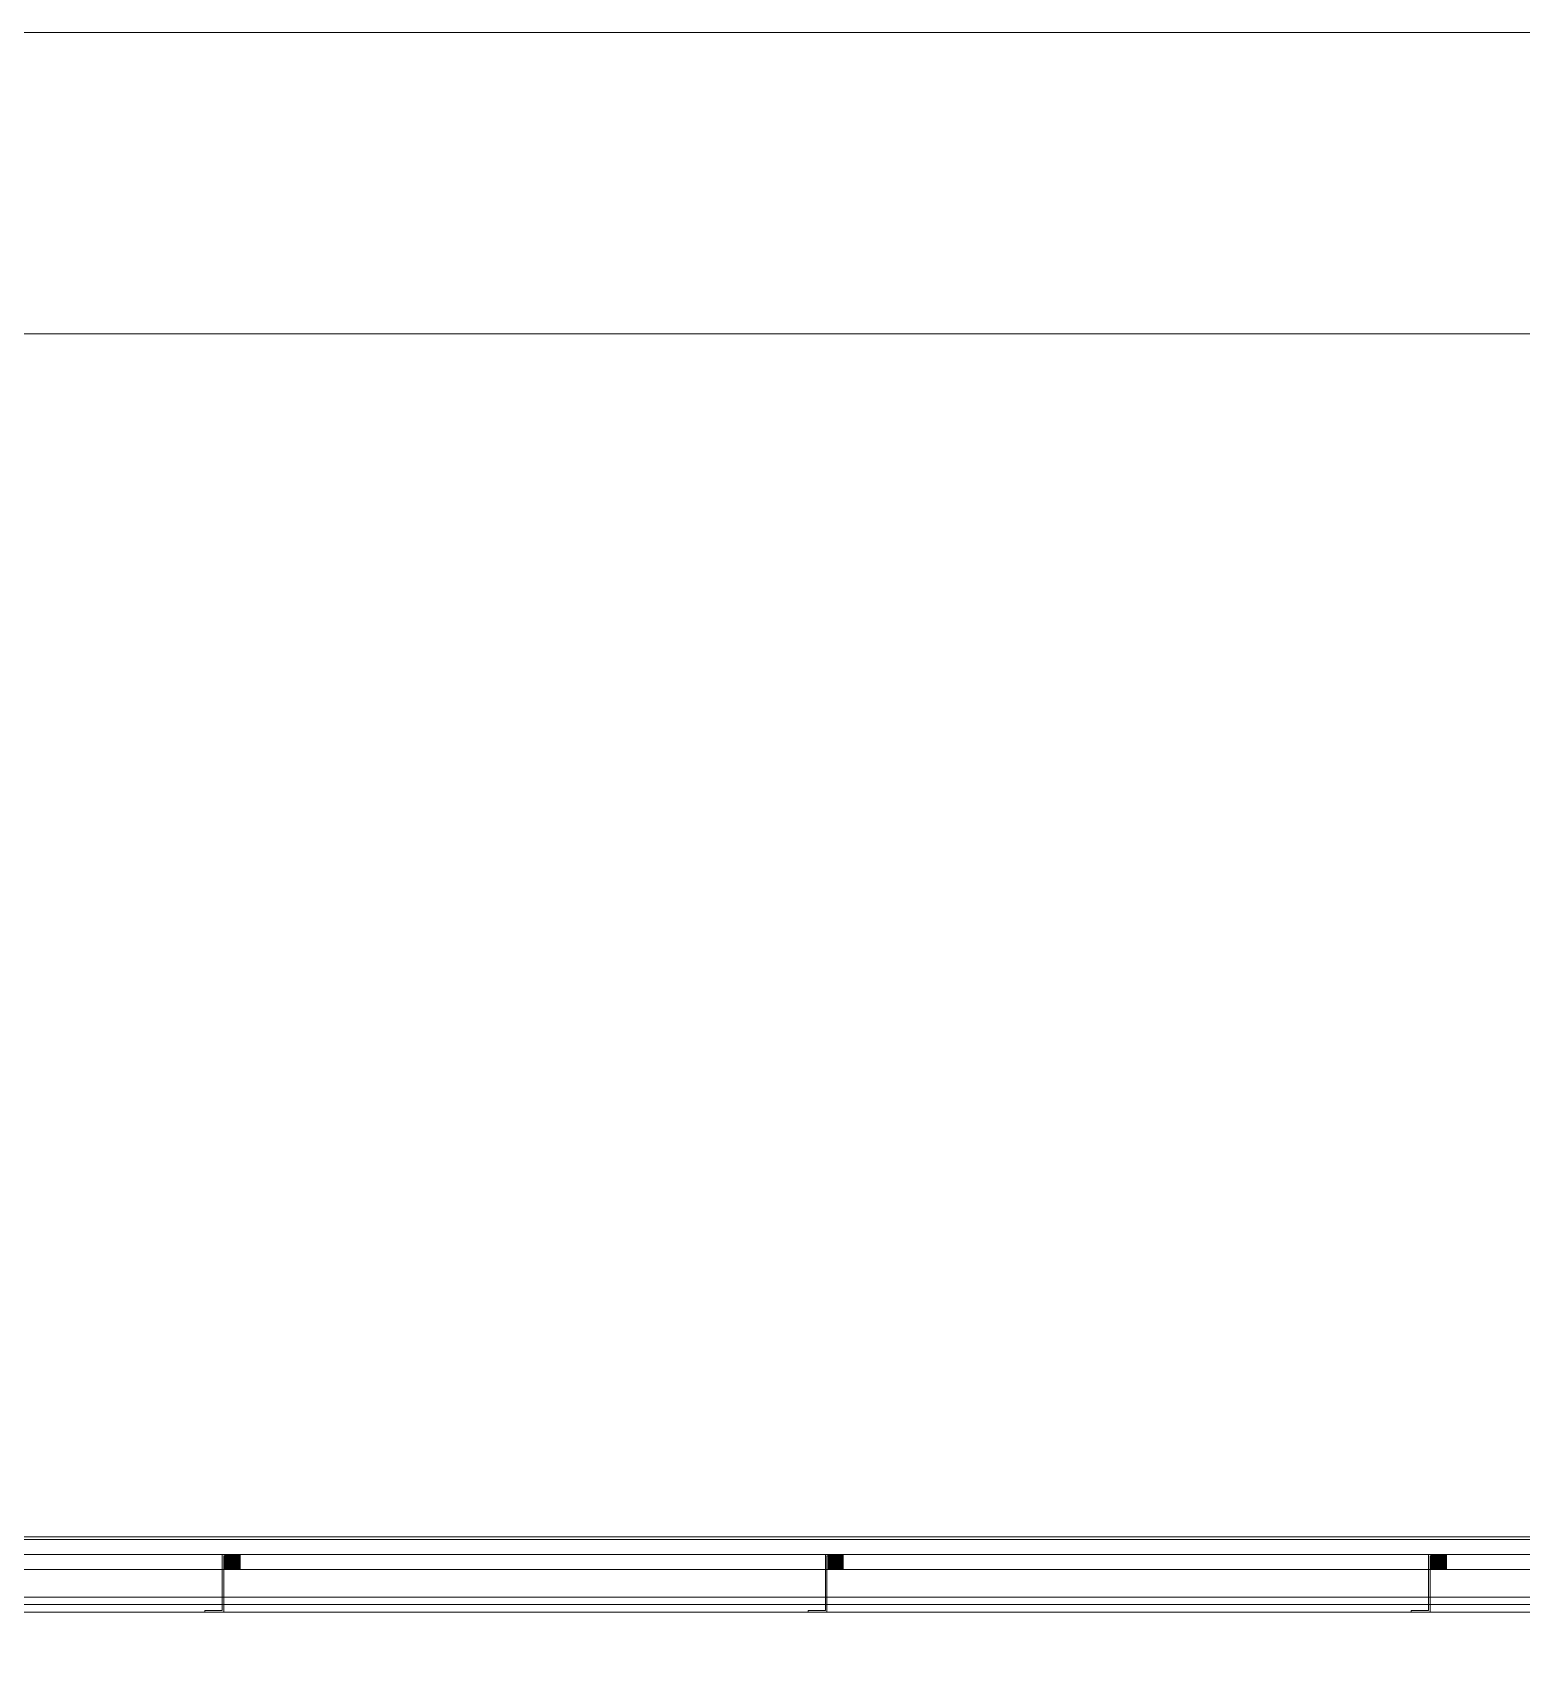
# Model space of a CAD drawing. Extents: x -2749 to 11890, y 0 to 8245.
# Drawn here: x 8481.1 to 8876.2, y 3774.9 to 4205 of the extents above; entities that cross this region are included whole.
import ezdxf

# ---------------------------------------------------------------- set-up
doc = ezdxf.new("R2010")
doc.units = 0
doc.header["$MEASUREMENT"] = 0
doc.layers.get('0').update_dxf_attribs({"color": 9, "lineweight": 9})
for name, color, linetype, lineweight in [('00', 9, 'Continuous', 9), ('06D', 9, 'Continuous', 9), ('10', 9, 'Continuous', 9), ('33', 9, 'BATTING', 9), ('40A', 9, 'Continuous', 9)]:
    doc.layers.add(name, color=color, linetype=linetype, lineweight=lineweight)
doc.linetypes.add('BATTING', pattern='A,0.0001,-0.1,[134,ltypeshp.shx,S=0.1,R=0,X=-0.1,Y=0],-0.2,[134,ltypeshp.shx,S=0.1,R=180,X=0.1,Y=0],-0.1', length=0.4001)

# ---------------------------------------------------------------- blocks, each defined once
blk = doc.blocks.new('p-s-profil')
at = {"layer": '10'}
blk.add_lwpolyline([(9, 15.3), (4.6, 15.3), (4.6, 0.4), (0, 0.4), (0, 0), (5, 0), (5, 14.9), (9, 14.9), (9, 15.3)], dxfattribs=at)
blk.add_lwpolyline([(9, 15.3), (4.6, 15.3), (4.6, 0.4), (0, 0.4), (0, 0), (5, 0), (5, 14.9), (9, 14.9), (9, 15.3)], dxfattribs=at)
blk = doc.blocks.new('p-kutu_profil_40x40')
h = blk.add_hatch(color=256)
h.dxf.hatch_style = 1
h.paths.add_polyline_path([(0, 0), (4, 0), (4, 4), (0, 4)])
h = blk.add_hatch(color=255)
h.dxf.hatch_style = 1
h.paths.add_polyline_path([(0, 0), (4, 0), (4, 4), (0, 4)])
blk.add_lwpolyline([(0, 0), (4, 0), (4, 4), (0, 4)], close=True)
at = {"layer": '10'}
for points in [[(0, 4), (4, 4), (4, 0), (0, 0)], [(0, 4), (4, 4), (4, 0), (0, 0)], [(0, 0), (4, 0), (4, 4), (0, 4)], [(0.3, 3.7), (3.7, 3.7), (3.7, 0.3), (0.3, 0.3)], [(0.3, 3.7), (3.7, 3.7), (3.7, 0.3), (0.3, 0.3)]]:
    blk.add_lwpolyline(points, close=True, dxfattribs=at)

msp = doc.modelspace()

# ---------------------------------------------------------------- linework, layer by layer
at = {"layer": '00'}
msp.add_lwpolyline([(8830.06, 3505.87), (8830.06, 3765.87), (8465.06, 3765.87), (8465.06, 3785.87), (9095.06, 3785.87), (9095.06, 3765.87), (9085.06, 3765.87), (9085.06, 3765.87), (9085.06, 3765.87), (9085.06, 3765.87), (8845.06, 3765.87), (8845.06, 3505.87)], close=True, dxfattribs=at)
at = {"layer": '06D'}
for points in [[(7695.21, 3801.17), (9155.06, 3801.17)], [(7695.21, 3797.17), (9155.06, 3797.17)], [(7699.61, 3789.87), (9155.06, 3789.87)], [(7755.06, 3785.87), (9155.46, 3785.87)]]:
    msp.add_lwpolyline(points, dxfattribs=at)
at = {"layer": '10'}
for points in [[(7684.25, 3805.87), (9150.06, 3805.87)], [(7684.25, 3805.17), (9150.06, 3805.17)]]:
    msp.add_lwpolyline(points, dxfattribs=at)
at = {"layer": '33', "ltscale": 0.2, "flags": 128}
msp.add_lwpolyline([(9155.06, 3787.87), (7693.06, 3787.87), (7693.06, 2309.53)], dxfattribs=at)
at = {"layer": '40A'}
for points in [[(11890, 4205), (5945, 4205), (5945, 0), (11890, 0)], [(11350.06, 80), (6025, 80), (6025, 4125), (11350.06, 4125)]]:
    msp.add_lwpolyline(points, close=True, dxfattribs=at)

# ---------------------------------------------------------------- block references
for p in [(8526.91, 3785.87), (8686.91, 3785.87), (8846.91, 3785.87)]:
    msp.add_blockref('p-s-profil', p)
at = {"extrusion": (0, 0, -1), "zscale": -1}
for p in [(-8536.21, 3797.17), (-8696.21, 3797.17), (-8856.21, 3797.17)]:
    msp.add_blockref('p-kutu_profil_40x40', p, dxfattribs=at)

doc.saveas('drawing.dxf')
